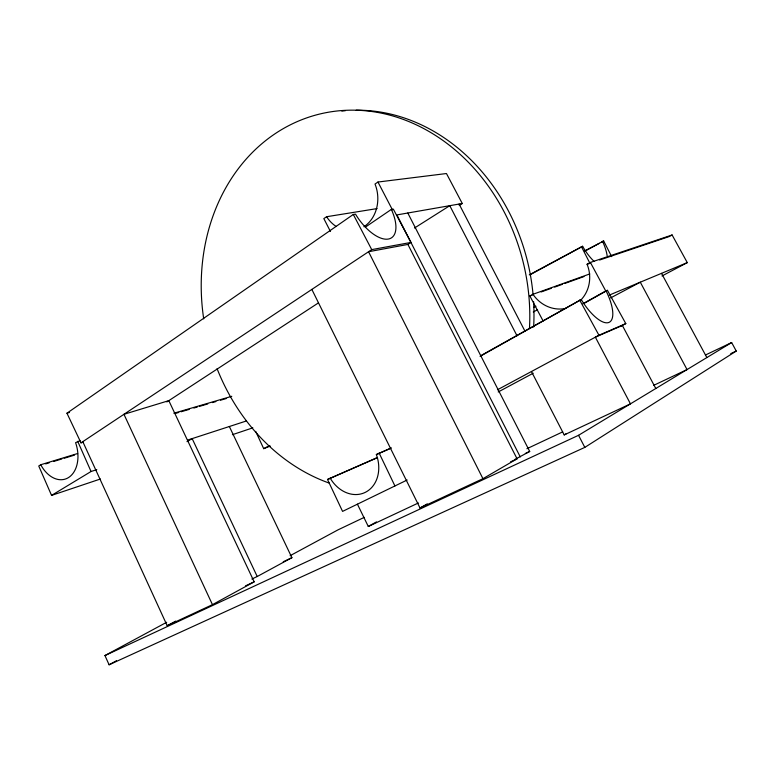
<?xml version="1.0" encoding="UTF-8"?>
<svg xmlns="http://www.w3.org/2000/svg" width="775" height="775" viewBox="0 0 775 775"><rect width="100%" height="100%" fill="white"/><g stroke="black" fill="none" stroke-linecap="round" stroke-linejoin="round"><path stroke-width="1.16" d="M83.264 442.137L80.997 442.854L66.95 413.201L353.303 214.462L355.522 214.162A35.359 16.682 55.7 0 0 387.878 239.126A35.359 16.682 55.7 0 0 391.346 209.424L393.351 209.163L410.973 242.43L407.902 244.435L368.551 251.73L482.941 478.688L420.011 507.993L311.85 289.414M365.364 227.123L391.346 209.424M377.105 208.591L326.604 216.729L323.834 218.598L330.441 231.473M459.236 205.414L462.278 203.496L446.458 173.532L377.968 182.038L375.022 184.033A33.693 28.539 82.5 0 1 363.93 226.746M80.997 442.854L371.729 249.618L410.973 242.43M166.828 401.944L318.448 302.88M166.673 622.267L104.954 655.563L109.101 664.785L584.815 447.388L736.25 351.046L731.648 342.55L705.405 355.037M77.645 453.52L40.746 464.738L38.75 466.007L51.557 495.399L100.401 479.008M80.028 440.646L75.592 442.661A29.469 20.276 74.6 0 1 68.597 477.516A29.469 20.276 74.6 0 1 40.746 464.738M414.518 228.015L449.781 205.675L517.012 335.759M104.954 655.563L578.547 435.298L731.648 342.55M51.557 495.399L91.053 471.5L96.797 469.631M531.456 371.516L564.2 434.92L566.263 433.709M186.978 441.643L192.161 438.611L257.222 576.513L251.865 579.032M482.941 478.688L517.07 458.81L407.902 244.435M514.871 459.468L529.703 451.447L407.805 213.009M420.011 507.993L427.277 503.847M480.481 355.832L581.231 299.528A35.03 13.01 59.6 0 0 608.704 322.507A35.03 13.01 59.6 0 0 606.04 290.819L607.435 290.334L625.803 323.601L620.232 326.585M480.093 356.364L581.231 299.528M582.819 303.8L606.04 290.819M584.253 303.287L607.435 290.334M357.42 504.176L368.29 526.477L376.495 521.904M543.072 320.898L529.877 296.011L532.977 294.287L589.814 273.924M580.833 300.07A33.189 31.077 69.2 0 0 587.082 264.265L590.376 262.434L672.109 234.97L687.289 262.618L661.986 275.968M109.101 664.785L116.521 660.697M670.191 236.026L672.109 234.97M212.457 604.655L254.171 581.831L168.814 400.646L123.952 414.305L212.457 604.655L167.197 625.725L82.799 441.663M529.277 274.863L582.626 246.276A27.997 10.017 60.9 0 0 594.163 261.427M530.565 274.505L582.626 246.276M257.222 576.513L291.904 557.68L229.352 426.512M167.197 625.725L175.712 621.104M584.457 251.042L603.677 241.006L611.678 256.632M290.121 555.694L338.007 529.858L364.25 517.371M585.609 250.742L599.424 243.292M601.545 242.149L603.677 241.006M497.463 389.777L598.959 335.246L625.803 323.601M498.209 391.976L533.229 373.211M610.584 297.939L640.286 282.187L687.047 369.568L653.625 385.378M255.692 431.375L263.694 448.657L269.032 445.867M533.801 307.336L535.942 306.222M533.297 311.967L537.559 309.748M407.166 480.006L342.569 511.393L327.525 479.473L377.532 457.463M330.169 478.127A32.133 26.04 67.9 0 0 365.529 492.232A32.133 26.04 67.9 0 0 376.35 454.547L391.336 447.863M283.253 561.768L291.904 557.68M526.893 448.735L562.66 431.888M730.777 353.623L736.25 351.046M368.29 526.477L418.393 502.975M564.2 434.92L630.462 403.853L595.365 337.173L622.354 325.452L655.795 388.507M525.343 453.491L529.703 451.447M245.501 585.881L254.171 581.831M510.56 461.852L517.07 458.81M327.525 479.473L377.454 457.686M376.35 454.547L390.765 448.328M609.315 295.091L687.289 262.618M263.694 448.657L270.291 446.051M529.877 296.011L532.134 295.198M541.153 291.962L551.296 288.31M554.677 287.099L562.563 284.26M564.82 283.456L583.982 276.568M587.082 264.265L589.358 263.49M599.627 260.022L669.222 236.549M232.403 434.698L252.834 427.839M187.569 440.103L246.392 420.97M45.677 463.896L49.135 462.84M53.746 461.435L61.826 458.974M64.131 458.277L74.516 455.109M175.295 413.463L178.773 412.445M181.098 411.767L189.216 409.384M193.847 408.028L197.325 407.011M199.65 406.332L207.758 403.949M212.398 402.593L215.876 401.576M220.517 400.22L226.31 398.524M173.862 413.23L231.783 396.306M66.95 413.201L69.479 412.474M462.278 203.496L396.907 214.917L520.277 456.94M579.69 300.07L598.959 335.246M661.521 273.352L706.858 357.566M590.376 262.434L605.982 291.41M353.303 214.462L371.729 249.618M377.968 182.038L392.441 209.86M459.1 204.048L525.111 331.458M578.547 435.298L584.815 447.388M581.405 246.586L589.949 263.355M379.159 453.113L394.921 485.954M77.713 441.324L91.053 471.5M336.243 226.513A33.693 28.539 82.5 0 1 326.604 216.729M565.963 308.382A33.189 31.077 69.2 0 1 532.977 294.287M602.543 241.287A27.997 10.017 60.9 0 1 607.154 255.827M341.823 111.077A191.173 161.723 76 0 1 345.34 110.718M356.19 110.205A191.173 161.723 76 0 1 533.064 294.626M533.587 301.533A191.173 161.723 76 0 1 533.636 327.031M329.346 483.135A192.452 162.362 75.9 0 1 217.087 368.687M203.709 318.864A192.452 162.362 75.9 0 1 356.519 110.224A192.452 162.362 75.9 0 1 529.461 328.571"/></g></svg>
